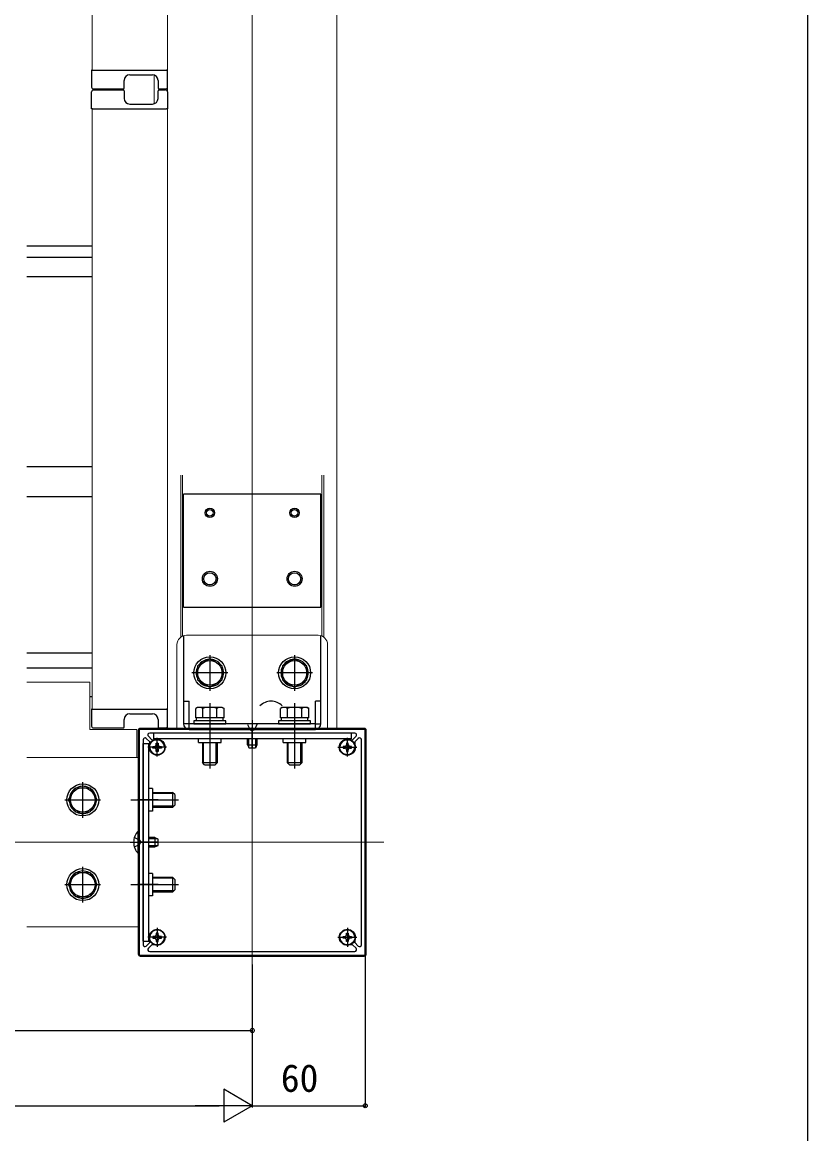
# Model space of a CAD drawing. Units: millimetres, scale not verified. Extents: x -875 to 875, y -1304 to 1298.
# Drawn here: x 458 to 875, y 56 to 647 of the extents above; entities that cross this region are included whole.
import ezdxf
from ezdxf.enums import TextEntityAlignment as Align

# ---------------------------------------------------------------- set-up
doc = ezdxf.new("R2010")
doc.units = ezdxf.units.MM
doc.header["$LTSCALE"] = 8
for name, color, linetype in [('0-3_YKK_11', 7, 'Continuous'), ('0-5_YKK_13', 4, 'Continuous'), ('0-6_YKK_D', 6, 'Continuous'), ('0-7_YKK_ZWAK', 7, 'Continuous')]:
    doc.layers.add(name, color=color, linetype=linetype)
doc.layers.add('0-4_YKK_12', color=2, linetype='Continuous', lineweight=18)
doc.styles.add('ＭＳ ゴシック', font='')
doc.styles.get('ＭＳ ゴシック').set_extended_font_data('MS Gothic')

msp = doc.modelspace()

# ---------------------------------------------------------------- linework, layer by layer
at = {"layer": '0-3_YKK_11'}
for p, q in [((634.454, 268.9), (525.546, 268.9)), ((522, 265.354), (522, 156.446)), ((527, 261.4), (532, 261.4)), ((529.5, 263.9), (529.5, 258.9)), ((628, 261.4), (633, 261.4)), ((630.5, 263.9), (630.5, 258.9)), ((638, 156.446), (638, 265.354)), ((527, 160.4), (532, 160.4)), ((529.5, 162.9), (529.5, 157.9)), ((628, 160.4), (633, 160.4)), ((630.5, 162.9), (630.5, 157.9)), ((525.546, 152.9), (634.454, 152.9))]:
    msp.add_line(p, q, dxfattribs=at)
msp.add_lwpolyline([(640, 270.9), (520, 270.9), (520, 150.9), (640, 150.9)], close=True, dxfattribs=at)
for points in [[(525.55, 261.4), (525.55, 264.219), (523.707, 266.062)], [(524.838, 267.193), (526.681, 265.35), (529.5, 265.35)], [(630.5, 265.35), (633.319, 265.35), (635.162, 267.193)], [(636.293, 266.062), (634.45, 264.219), (634.45, 261.4)], [(523.707, 155.738), (525.55, 157.581), (525.55, 160.4)], [(634.45, 160.4), (634.45, 157.581), (636.293, 155.738)], [(529.5, 156.45), (526.681, 156.45), (524.838, 154.607)], [(635.162, 154.607), (633.319, 156.45), (630.5, 156.45)]]:
    msp.add_lwpolyline(points, dxfattribs=at)
for centre, radius, start, end in [((523, 265.354), 1, 44.99999, 179.99996), ((525.546, 267.9), 1, 90.00004, 225.00001), ((634.454, 267.9), 1, 314.99999, 89.99996), ((637, 265.354), 1, 0.00004, 135.00001), ((529.5, 261.4), 3.95, 180.00017, 266.11275), ((529.5, 261.4), 3.95, 3.88735, 90.00021), ((630.5, 261.4), 3.95, 89.99979, 176.11265), ((630.5, 261.4), 3.95, 273.88725, 359.99983), ((529.5, 160.4), 3.95, 93.88725, 179.99983), ((529.5, 160.4), 3.95, 269.99979, 356.11265), ((630.5, 160.4), 3.95, 183.88735, 270.00021), ((630.5, 160.4), 3.95, 0.00017, 86.11275), ((523, 156.446), 1, 180.00004, 315.00001), ((525.546, 153.9), 1, 134.99999, 269.99996), ((634.454, 153.9), 1, 270.00004, 45.00001), ((637, 156.446), 1, 224.99999, 359.99996)]:
    msp.add_arc(centre, radius, start, end, dxfattribs=at)
at = {"layer": '0-4_YKK_12'}
for p, q in [((580, 1039.291), (580, 142.156)), ((535, 270.9), (535, 860.9)), ((625, 270.9), (625, 860.9)), ((495, 795.15), (495, 621.15)), ((535, 795.15), (535, 621.15)), ((535, 621.15), (495, 621.15)), ((527.9, 603.288), (527.9, 618.512)), ((531.3, 610.65), (531.3, 611.15)), ((532.5, 610.65), (532.5, 611.15)), ((532.5, 610.65), (532.5, 611.15)), ((495, 600.65), (495, 281.65)), ((535, 600.65), (495, 600.65)), ((535, 600.65), (535, 281.65)), ((542, 405.9), (542, 319.9)), ((543, 405.9), (543, 320.483)), ((617, 405.9), (617, 320.483)), ((618, 405.9), (618, 319.9)), ((545, 320.9), (615, 320.9)), ((540, 270.9), (540, 315.9)), ((620, 270.9), (620, 315.9)), ((460.355, 295.9), (493.75, 295.9)), ((493.75, 270.9), (493.75, 295.9)), ((535, 281.65), (495, 281.65)), ((531.3, 271.65), (531.3, 271.4)), ((532.5, 271.4), (532.5, 271.65)), ((535, 270.9), (625, 270.9)), ((460.355, 255.9), (519.5, 255.9)), ((460.355, 255.9), (518.75, 255.9)), ((-493.086, 210.9), (649.907, 210.9)), ((460.355, 165.9), (519.5, 165.9))]:
    msp.add_line(p, q, dxfattribs=at)
msp.add_lwpolyline([(518.75, 255.9), (518.75, 270.9), (493.75, 270.9)], dxfattribs=at)
for centre, start, end in [((545, 315.9), 90, 180), ((615, 315.9), 0, 90)]:
    msp.add_arc(centre, 5, start, end, dxfattribs=at)
at = {"layer": '0-5_YKK_13'}
for p, q in [((494.7, 621.15), (494.7, 612.15)), ((495.2, 621.15), (494.7, 621.15)), ((495.2, 621.15), (534.5, 621.15)), ((512, 611.65), (512, 615.65)), ((515, 618.65), (527, 618.65)), ((530, 615.65), (530, 611.65)), ((494.7, 600.65), (494.7, 609.65)), ((495.7, 611.15), (511.5, 611.15)), ((495.7, 610.65), (511.5, 610.65)), ((505, 611.15), (505, 610.65)), ((512, 610.15), (512, 606.15)), ((530, 606.15), (530, 610.15)), ((530.5, 611.15), (534, 611.15)), ((530.5, 610.65), (534, 610.65)), ((515, 603.15), (527, 603.15)), ((495.2, 600.65), (494.7, 600.65)), ((495.2, 600.65), (534.5, 600.65)), ((494.7, 527.6), (460.355, 527.6)), ((494.7, 521.6), (460.355, 521.6)), ((494.7, 511.376), (460.355, 511.376)), ((495, 410.4), (460.355, 410.4)), ((616.5, 395.9), (543.5, 395.9)), ((543.5, 335.9), (543.5, 395.9)), ((616.5, 335.9), (616.5, 395.9)), ((495, 394.4), (460.355, 394.4)), ((543.5, 335.9), (616.5, 335.9)), ((543.5, 320.67), (543.5, 273.9)), ((616.5, 273.9), (616.5, 320.67)), ((495, 311.4), (460.355, 311.4)), ((557.5, 310.4), (557.5, 291.4)), ((602.5, 310.4), (602.5, 291.4)), ((495, 303.4), (460.355, 303.4)), ((567, 300.9), (548, 300.9)), ((612, 300.9), (593, 300.9)), ((493.75, 288.4), (495, 288.4)), ((543.5, 285.9), (546.5, 285.9)), ((546.5, 273.9), (546.5, 285.9)), ((557.5, 284.903), (557.5, 250.086)), ((602.5, 284.903), (602.5, 250.086)), ((616.5, 285.9), (613.5, 285.9)), ((494.7, 281.65), (494.7, 272.65)), ((495.2, 281.65), (494.7, 281.65)), ((495.2, 281.65), (534.5, 281.65)), ((515, 279.15), (527, 279.15)), ((551, 282.6), (549.994, 282.019)), ((549.994, 277.1), (549.994, 282.019)), ((564, 282.6), (551, 282.6)), ((553.747, 277.1), (553.747, 282.019)), ((561.253, 277.1), (561.253, 282.019)), ((564, 282.6), (565.006, 282.019)), ((565.006, 277.1), (565.006, 282.019)), ((596, 282.6), (594.994, 282.019)), ((594.994, 277.1), (594.994, 282.019)), ((609, 282.6), (596, 282.6)), ((598.747, 277.1), (598.747, 282.019)), ((606.253, 277.1), (606.253, 282.019)), ((609, 282.6), (610.006, 282.019)), ((610.006, 277.1), (610.006, 282.019)), ((512, 272.15), (512, 276.15)), ((530, 276.15), (530, 272.15)), ((546.5, 273.9), (543.5, 273.9)), ((613.5, 273.9), (546.5, 273.9)), ((546.5, 270.9), (546.5, 273.9)), ((565.006, 277.1), (549.994, 277.1)), ((561.5, 277.1), (553.5, 277.1)), ((564.55, 275.5), (564.55, 277.1)), ((580, 275.757), (580, 260.9)), ((580, 260.9), (580, 271.9)), ((610.006, 277.1), (594.994, 277.1)), ((606.5, 277.1), (598.5, 277.1)), ((609.55, 275.5), (609.55, 277.1)), ((613.5, 273.9), (616.5, 273.9)), ((495.7, 271.65), (511.5, 271.65)), ((519.5, 270.4), (519.5, 151.4)), ((639.5, 271.4), (520.5, 271.4)), ((632.5, 268.9), (527.5, 268.9)), ((527.5, 268.9), (527.5, 265.9)), ((632.5, 265.9), (527.5, 265.9)), ((529.5, 256.4), (529.5, 266.4)), ((530.5, 271.65), (534, 271.65)), ((546.5, 270.9), (613.5, 270.9)), ((551.5, 263.9), (551.5, 265.9)), ((574.1, 270.9), (574.1, 271.409)), ((585.9, 271.409), (574.1, 271.409)), ((585.9, 270.9), (574.1, 270.9)), ((577.5, 262.6), (577.5, 265.9)), ((578.154, 261.21), (578.154, 265.9)), ((581.846, 261.21), (581.846, 265.9)), ((582.5, 265.9), (582.5, 262.6)), ((585.9, 270.9), (585.9, 271.409)), ((596.5, 263.9), (596.5, 265.9)), ((630.5, 256.4), (630.5, 266.4)), ((632.5, 268.9), (632.5, 265.9)), ((640.5, 151.4), (640.5, 270.4)), ((522, 158.4), (522, 263.4)), ((522, 263.4), (525, 263.4)), ((534.5, 261.4), (524.5, 261.4)), ((525, 158.4), (525, 263.4)), ((529.95, 260.05), (529.95, 259.15)), ((553.5, 263.9), (553.5, 253.3)), ((554.148, 252.652), (554.148, 263.9)), ((560.852, 252.652), (560.852, 263.9)), ((561.5, 253.3), (561.5, 263.9)), ((577.5, 262.6), (582.5, 262.6)), ((577.5, 262.6), (578.3, 260.9)), ((581.7, 260.9), (578.3, 260.9)), ((582.5, 262.6), (581.7, 260.9)), ((598.5, 263.9), (598.5, 253.3)), ((599.148, 252.652), (599.148, 263.9)), ((605.852, 252.652), (605.852, 263.9)), ((606.5, 253.3), (606.5, 263.9)), ((625.5, 261.4), (635.5, 261.4)), ((630.05, 260.05), (630.05, 259.15)), ((553.5, 253.3), (561.5, 253.3)), ((554.7, 252.1), (553.5, 253.3)), ((554.7, 252.1), (560.3, 252.1)), ((560.3, 252.1), (561.5, 253.3)), ((598.5, 253.3), (606.5, 253.3)), ((599.7, 252.1), (598.5, 253.3)), ((599.7, 252.1), (605.3, 252.1)), ((605.3, 252.1), (606.5, 253.3)), ((490, 223.9), (490, 242.9)), ((527, 239.4), (525, 239.4)), ((538.248, 236.752), (527, 236.752)), ((538.8, 236.2), (537.6, 237.4)), ((480.5, 233.4), (499.5, 233.4)), ((515.61, 233.4), (540.814, 233.4)), ((530, 233.4), (519, 233.4)), ((538.8, 230.6), (537.6, 229.4)), ((538.8, 236.2), (538.8, 230.6)), ((538.248, 230.048), (527, 230.048)), ((537.6, 229.4), (527, 229.4)), ((520, 216.8), (519.491, 216.8)), ((519.491, 205), (519.491, 216.8)), ((520, 205), (520, 216.8)), ((528.3, 213.4), (525, 213.4)), ((529.69, 212.746), (525, 212.746)), ((528.3, 213.4), (528.3, 208.4)), ((528.3, 213.4), (530, 212.6)), ((515.143, 210.9), (530, 210.9)), ((530, 210.9), (519, 210.9)), ((529.69, 209.054), (525, 209.054)), ((525, 208.4), (528.3, 208.4)), ((528.3, 208.4), (530, 209.2)), ((530, 209.2), (530, 212.6)), ((520, 205), (519.491, 205)), ((490, 178.9), (490, 197.9)), ((527, 194.4), (525, 194.4)), ((538.248, 191.752), (527, 191.752)), ((538.8, 191.2), (537.6, 192.4)), ((538.8, 191.2), (538.8, 185.6)), ((480.5, 188.4), (499.5, 188.4)), ((515.596, 188.4), (540.814, 188.4)), ((530, 188.4), (519, 188.4)), ((538.248, 185.048), (527, 185.048)), ((537.6, 184.4), (527, 184.4)), ((538.8, 185.6), (537.6, 184.4)), ((529.5, 165.4), (529.5, 155.4)), ((630.5, 165.4), (630.5, 155.4)), ((534.5, 160.4), (524.5, 160.4)), ((529.95, 161.75), (529.95, 162.65)), ((625.5, 160.4), (635.5, 160.4)), ((630.05, 161.75), (630.05, 162.65)), ((522, 158.4), (525, 158.4)), ((520.5, 150.4), (639.5, 150.4))]:
    msp.add_line(p, q, dxfattribs=at)
for points in [[(535, 612.15), (535, 621.15), (534.5, 621.15)], [(535, 609.65), (535, 600.65), (534.5, 600.65)], [(613.5, 270.9), (613.5, 273.9), (613.5, 285.9)], [(535, 272.65), (535, 281.65), (534.5, 281.65)], [(564.55, 275.5), (550.45, 275.5), (550.45, 277.1)], [(577.5, 273.511), (578.855, 270.733), (580, 270.124)], [(582.5, 273.511), (581.145, 270.733), (580, 270.124)], [(609.55, 275.5), (595.45, 275.5), (595.45, 277.1)], [(551.5, 263.9), (563.5, 263.9), (563.5, 265.9)], [(596.5, 263.9), (608.5, 263.9), (608.5, 265.9)], [(528.15, 260.95), (527.25, 260.95), (527.25, 261.85), (528.15, 261.85)], [(529.05, 262.75), (529.05, 263.65), (529.95, 263.65), (529.95, 262.75)], [(529.95, 259.15), (529.05, 259.15), (529.05, 260.05)], [(530.85, 261.85), (531.75, 261.85), (531.75, 260.95), (530.85, 260.95)], [(629.15, 261.85), (628.25, 261.85), (628.25, 260.95), (629.15, 260.95)], [(630.95, 262.75), (630.95, 263.65), (630.05, 263.65), (630.05, 262.75)], [(630.05, 259.15), (630.95, 259.15), (630.95, 260.05)], [(631.85, 260.95), (632.75, 260.95), (632.75, 261.85), (631.85, 261.85)], [(527, 239.4), (527, 227.4), (525, 227.4)], [(527, 237.4), (537.6, 237.4), (537.6, 229.4)], [(517.389, 213.4), (520.167, 212.045), (520.776, 210.9)], [(517.389, 208.4), (520.167, 209.755), (520.776, 210.9)], [(527, 194.4), (527, 182.4), (525, 182.4)], [(527, 192.4), (537.6, 192.4), (537.6, 184.4)], [(528.15, 160.85), (527.25, 160.85), (527.25, 159.95), (528.15, 159.95)], [(529.95, 162.65), (529.05, 162.65), (529.05, 161.75)], [(530.85, 159.95), (531.75, 159.95), (531.75, 160.85), (530.85, 160.85)], [(629.15, 159.95), (628.25, 159.95), (628.25, 160.85), (629.15, 160.85)], [(630.05, 162.65), (630.95, 162.65), (630.95, 161.75)], [(631.85, 160.85), (632.75, 160.85), (632.75, 159.95), (631.85, 159.95)], [(529.05, 159.05), (529.05, 158.15), (529.95, 158.15), (529.95, 159.05)], [(630.95, 159.05), (630.95, 158.15), (630.05, 158.15), (630.05, 159.05)]]:
    msp.add_lwpolyline(points, dxfattribs=at)
for points in [[(557.5, 293.394), (564, 297.147), (564, 304.653), (557.5, 308.406), (551, 304.653), (551, 297.147)], [(602.5, 293.394), (609, 297.147), (609, 304.653), (602.5, 308.406), (596, 304.653), (596, 297.147)], [(549, 273.9), (566, 273.9), (566, 275.5), (549, 275.5)], [(594, 273.9), (611, 273.9), (611, 275.5), (594, 275.5)], [(497.506, 233.4), (493.753, 226.9), (486.247, 226.9), (482.494, 233.4), (486.247, 239.9), (493.753, 239.9)], [(497.506, 188.4), (493.753, 181.9), (486.247, 181.9), (482.494, 188.4), (486.247, 194.9), (493.753, 194.9)]]:
    msp.add_lwpolyline(points, close=True, dxfattribs=at)
for centre, radius in [((557.5, 385.9), 2.5), ((557.5, 385.9), 1.75), ((602.5, 385.9), 2.5), ((602.5, 385.9), 1.75), ((557.5, 350.9), 4), ((602.5, 350.9), 4), ((557.5, 350.9), 3.25), ((602.5, 350.9), 3.25), ((557.5, 300.9), 8.5), ((557.5, 300.9), 6.5), ((602.5, 300.9), 8.5), ((602.5, 300.9), 6.5), ((529.5, 261.4), 4.25), ((529.5, 261.4), 4), ((630.5, 261.4), 4.25), ((630.5, 261.4), 4), ((490, 233.4), 8.5), ((490, 233.4), 6.5), ((490, 188.4), 8.5), ((490, 188.4), 6.5), ((529.5, 160.4), 4.25), ((529.5, 160.4), 4), ((630.5, 160.4), 4.25), ((630.5, 160.4), 4)]:
    msp.add_circle(centre, radius, dxfattribs=at)
for centre, radius, start, end in [((515, 615.65), 3, 90, 180), ((527, 615.65), 3, 0, 90), ((495.7, 612.15), 1, 180, 270), ((495.7, 609.65), 1, 90, 180), ((511.5, 611.65), 0.5, 270, 0), ((511.5, 610.15), 0.5, 0, 90), ((530.5, 611.65), 0.5, 180, 270), ((530.5, 610.15), 0.5, 90, 180), ((534, 612.15), 1, 270, 0), ((534, 609.65), 1, 0, 90), ((515, 606.15), 3, 180, 270), ((527, 606.15), 3, 270, 0), ((557.5, 300.9), 7.25, 93.70844, 146.29156), ((557.5, 300.9), 7.25, 33.70844, 86.29156), ((602.5, 300.9), 7.25, 93.70844, 146.29156), ((602.5, 300.9), 7.25, 33.70844, 86.29156), ((557.5, 300.9), 7.25, 153.70844, 206.29156), ((557.5, 300.9), 7.25, 333.70844, 26.29156), ((602.5, 300.9), 7.25, 153.70844, 206.29156), ((602.5, 300.9), 7.25, 333.70844, 26.29156), ((557.5, 300.9), 7.25, 213.70844, 266.29156), ((557.5, 300.9), 7.25, 273.70844, 326.29156), ((602.5, 300.9), 7.25, 213.70844, 266.29156), ((602.5, 300.9), 7.25, 273.70844, 326.29156), ((590, 277.668), 8.232, 44.2189, 135.7811), ((515, 276.15), 3, 90, 180), ((527, 276.15), 3, 0, 90), ((551.871, 279.277), 3.323, 55.61575, 124.38425), ((557.5, 270.181), 12.419, 72.41205, 107.58795), ((563.129, 279.277), 3.323, 55.61575, 124.38425), ((596.871, 279.277), 3.323, 55.61575, 124.38425), ((602.5, 270.181), 12.419, 72.41205, 107.58795), ((608.129, 279.277), 3.323, 55.61575, 124.38425), ((495.7, 272.65), 1, 180, 270), ((511.5, 272.15), 0.5, 270, 0), ((530.5, 272.15), 0.5, 180, 270), ((534, 272.65), 1, 270, 0), ((546.5, 273.9), 3, 180, 270), ((613.5, 273.9), 3, 270, 0), ((520.5, 270.4), 1, 90, 180), ((639.5, 270.4), 1, 0, 90), ((528.15, 262.75), 0.9, 270, 0), ((528.15, 260.05), 0.9, 0, 90), ((530.85, 262.75), 0.9, 180, 270), ((530.85, 260.05), 0.9, 90, 180), ((629.15, 262.75), 0.9, 270, 0), ((629.15, 260.05), 0.9, 0, 90), ((631.85, 262.75), 0.9, 180, 270), ((631.85, 260.05), 0.9, 90, 180), ((490, 233.4), 7.25, 123.70844, 176.29156), ((490, 233.4), 7.25, 63.70844, 116.29156), ((490, 233.4), 7.25, 3.70844, 56.29156), ((490, 233.4), 7.25, 183.70844, 236.29156), ((490, 233.4), 7.25, 303.70844, 356.29156), ((490, 233.4), 7.25, 243.70844, 296.29156), ((525.232, 210.9), 8.232, 134.2189, 225.7811), ((490, 188.4), 7.25, 63.70844, 116.29156), ((490, 188.4), 7.25, 123.70844, 176.29156), ((490, 188.4), 7.25, 3.70844, 56.29156), ((490, 188.4), 7.25, 183.70844, 236.29156), ((490, 188.4), 7.25, 303.70844, 356.29156), ((490, 188.4), 7.25, 243.70844, 296.29156), ((528.15, 161.75), 0.9, 270, 0), ((528.15, 159.05), 0.9, 0, 90), ((530.85, 161.75), 0.9, 180, 270), ((530.85, 159.05), 0.9, 90, 180), ((629.15, 161.75), 0.9, 270, 0), ((629.15, 159.05), 0.9, 0, 90), ((631.85, 161.75), 0.9, 180, 270), ((631.85, 159.05), 0.9, 90, 180), ((520.5, 151.4), 1, 180, 270), ((639.5, 151.4), 1, 270, 0)]:
    msp.add_arc(centre, radius, start, end, dxfattribs=at)
at = {"layer": '0-6_YKK_D'}
for p, q in [((640, 150.4), (640, 69.9)), ((580, 145.9), (580, 109.9)), ((580, 141.156), (580, 69.9)), ((580, 141.156), (580, 69.9)), ((330, 110.9), (580, 110.9)), ((580, 70.9), (564.845, 79.65)), ((564.845, 79.65), (564.845, 62.15)), ((-402.5, 70.9), (562.5, 70.9)), ((580, 70.9), (549.689, 70.9)), ((580, 70.9), (564.845, 62.15)), ((580, 70.9), (640, 70.9))]:
    msp.add_line(p, q, dxfattribs=at)
for centre in [(580, 110.9), (640, 70.9)]:
    msp.add_circle(centre, 1.075, dxfattribs=at)
at = {"layer": '0-7_YKK_ZWAK'}
msp.add_lwpolyline([(-875, -1304.1), (875, -1304.1), (875, 1245.9)], dxfattribs=at)

# ---------------------------------------------------------------- texts
at = {"layer": '0-6_YKK_D', "style": 'ＭＳ ゴシック'}
msp.add_text('60', height=14.66, dxfattribs=at).set_placement((595.17, 73.9), align=Align.BOTTOM_LEFT)

doc.saveas('drawing.dxf')
